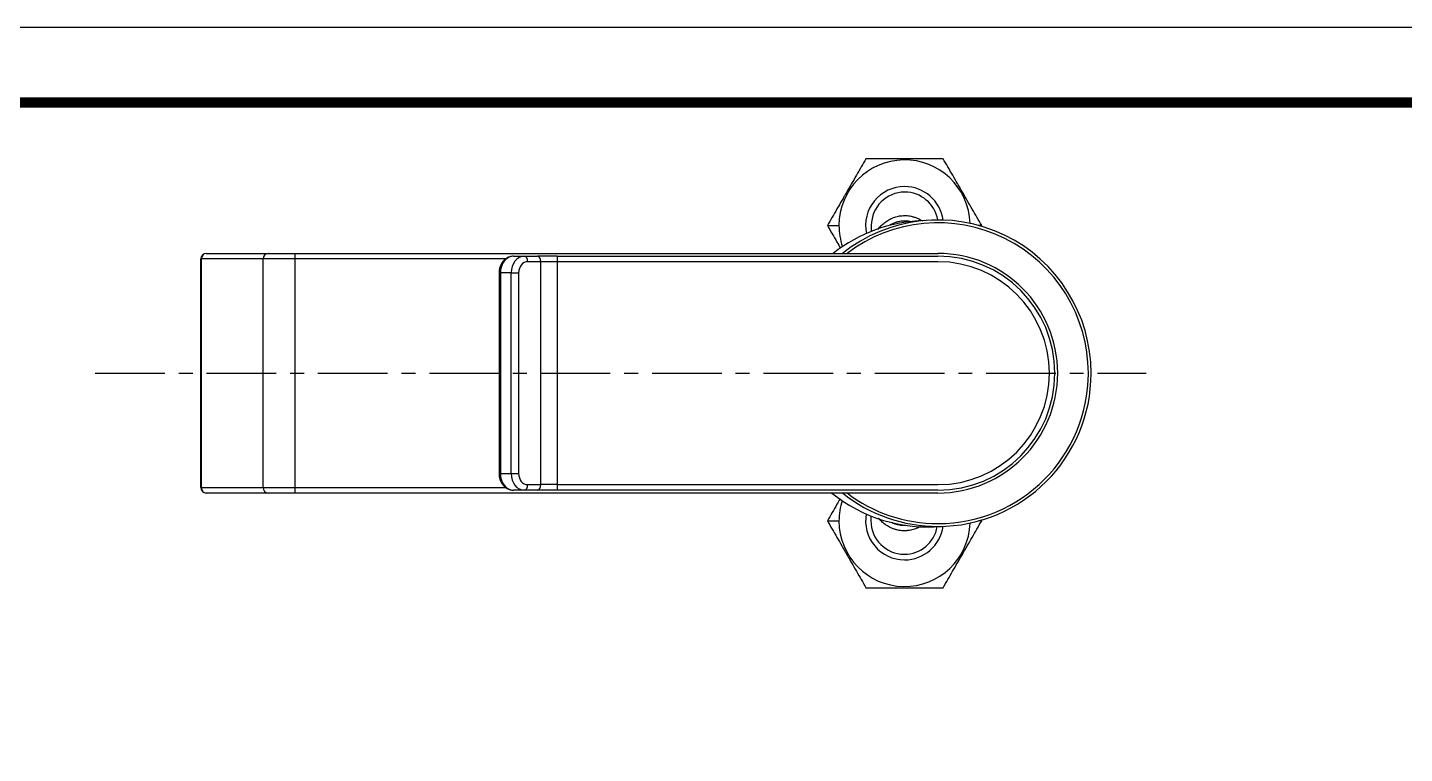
# Model space of a CAD drawing. Extents: x 0 to 790, y 0 to 579.
# Drawn here: x 373.2 to 620.5, y 448.5 to 578.8 of the extents above; entities that cross this region are included whole.
import ezdxf

# ---------------------------------------------------------------- set-up
doc = ezdxf.new("R2010")
doc.units = 0
doc.header["$LTSCALE"] = 10
doc.header["$MEASUREMENT"] = 0
doc.linetypes.add('CENTER', pattern=[2, 1.25, -0.25, 0.25, -0.25])
doc.layers.get('0').update_dxf_attribs({"linetype": 'CONTINUOUS'})
doc.layers.add('1', color=7, linetype='CONTINUOUS')

msp = doc.modelspace()

# ---------------------------------------------------------------- linework, layer by layer
at = {"lineweight": -3, "ltscale": 0.5}
msp.add_lwpolyline([(0, 0), (789.88, 0), (789.88, 578.76), (0, 578.76)], close=True, dxfattribs=at)
at = {"color": 5, "linetype": 'ByBlock', "lineweight": -3, "const_width": 1.82}
msp.add_lwpolyline([(12.7, 24.78), (777.1, 24.78), (777.1, 565.32), (12.7, 565.32)], close=True, dxfattribs=at)
at = {"layer": '1', "color": 7, "linetype": 'Continuous', "lineweight": -3}
for p, q in [((516.86, 543.23), (518.94, 543.23)), ((524.75, 543.23), (524.75, 542.18)), ((544.57, 543.23), (544.07, 543.23)), ((404.32, 496.23), (404.32, 537.23)), ((404.32, 537.23), (404.42, 537.23)), ((404.42, 537.23), (404.42, 496.23)), ((415.52, 537.23), (404.42, 537.23)), ((405.31, 538.23), (416.41, 538.23)), ((421.28, 537.23), (415.52, 537.23)), ((416.41, 538.23), (421.28, 538.23)), ((421.28, 538.23), (536.72, 538.23)), ((459.06, 537.23), (421.28, 537.23)), ((460.51, 537.73), (462.44, 537.73)), ((462.44, 537.73), (464.8, 537.73)), ((465.39, 536.73), (463.03, 536.73)), ((468.36, 537.73), (464.8, 537.73)), ((468.36, 536.73), (465.39, 536.73)), ((468.36, 537.73), (536.72, 537.73)), ((536.72, 536.73), (468.36, 536.73)), ((536.72, 538.1), (536.72, 538.23)), ((457.9, 534.73), (457.9, 498.73)), ((461.42, 534.73), (461.42, 498.73)), ((404.32, 496.23), (404.42, 496.23)), ((404.42, 496.23), (415.52, 496.23)), ((416.41, 495.23), (405.31, 495.23)), ((415.52, 496.23), (421.28, 496.23)), ((421.28, 495.23), (416.41, 495.23)), ((421.28, 496.23), (459.08, 496.23)), ((536.72, 495.23), (421.28, 495.23)), ((462.44, 495.73), (460.51, 495.73)), ((464.8, 495.73), (462.44, 495.73)), ((463.03, 496.73), (465.39, 496.73)), ((468.36, 495.73), (464.8, 495.73)), ((468.36, 496.73), (465.39, 496.73)), ((468.36, 496.73), (536.72, 496.73)), ((536.72, 495.73), (468.36, 495.73)), ((516.86, 490.23), (518.94, 490.23)), ((524.68, 491.11), (524.68, 490.23)), ((544.57, 490.23), (544.07, 490.23))]:
    msp.add_line(p, q, dxfattribs=at)
at = {"layer": '1', "color": 8, "linetype": 'Continuous', "lineweight": -3}
for p, q in [((415.52, 496.23), (415.52, 537.23)), ((421.28, 537.23), (421.28, 538.23)), ((421.28, 496.23), (421.28, 537.23)), ((465.39, 496.73), (465.39, 536.73)), ((468.36, 537.73), (468.36, 536.73)), ((468.36, 536.73), (468.36, 496.73)), ((457.9, 534.73), (458.13, 534.73)), ((460.06, 534.73), (458.13, 534.73)), ((458.13, 534.73), (458.13, 498.73)), ((460.06, 534.73), (461.42, 534.73)), ((460.06, 498.73), (460.06, 534.73)), ((457.9, 498.73), (458.13, 498.73)), ((458.13, 498.73), (460.06, 498.73)), ((460.06, 498.73), (461.42, 498.73)), ((421.28, 495.23), (421.28, 496.23)), ((468.36, 496.73), (468.36, 495.73))]:
    msp.add_line(p, q, dxfattribs=at)
at = {"layer": '1', "color": 1, "linetype": 'CENTER', "lineweight": -3}
msp.add_line((385.38, 516.73), (574.12, 516.73), dxfattribs=at)
at = {"layer": '1', "color": 7, "linetype": 'Continuous', "lineweight": -3}
for centre, radius, start, end in [((530.72, 543.23), 11.78, 1.89, 180), ((530.72, 543.23), 7, 90, 191.7), ((530.75, 543.23), 6, 90, 180), ((530.72, 543.23), 7, 8.0803, 90), ((530.75, 543.23), 6, 9.5948, 90), ((534.92, 516.63), 27.5, 91.3012, 128.2367), ((536.72, 516.73), 27.5, 0, 128.5706), ((530.72, 543.23), 11.78, 180, 198.7453), ((536.72, 516.73), 27, 0, 127.2206), ((536.72, 516.73), 21.5, 270, 90), ((536.72, 516.73), 21, 270, 90), ((536.72, 516.73), 20, 270, 90), ((536.72, 516.73), 27, 270, 0), ((536.72, 516.73), 27.5, 270, 0), ((534.92, 516.63), 27.5, 231.0962, 275.0586), ((536.72, 516.73), 27.5, 231.4237, 270), ((536.72, 516.73), 27, 232.7738, 270), ((530.72, 490.23), 11.78, 162.0928, 180), ((530.72, 490.23), 11.78, 180, 358.11), ((530.72, 490.23), 7, 169.8356, 270), ((530.68, 490.23), 6, 180, 270), ((530.68, 490.23), 6, 270, 349.9313), ((530.72, 490.23), 7, 270, 352.0884)]:
    msp.add_arc(centre, radius, start, end, dxfattribs=at)
for centre, major_axis, ratio, start_param, end_param in [((405.31, 537.23), (0, -1), 0.984808, 3.141593, 4.712389), ((405.31, 537.23), (0, -1), 0.885427, 3.141593, 4.712389), ((463.03, 534.73), (0, -2), 0.805877, 3.141593, 4.712389), ((463.03, 498.73), (0, -2), 0.805877, 4.712389, 6.283185), ((405.31, 496.23), (0, -1), 0.984808, 4.712389, 6.283185), ((405.31, 496.23), (0, -1), 0.885427, 4.712389, 6.283185)]:
    msp.add_ellipse(centre, major_axis=major_axis, ratio=ratio, start_param=start_param, end_param=end_param, dxfattribs=at)
at = {"layer": '1', "color": 8, "linetype": 'Continuous', "lineweight": -3}
for centre, major_axis, ratio, start_param, end_param in [((416.41, 537.23), (0, -1), 0.885427, 3.141593, 4.712389), ((460.51, 534.73), (0, -3), 0.792599, 3.141593, 4.712389), ((462.44, 534.73), (0, -3), 0.792599, 3.141593, 4.712389), ((462.44, 536.73), (0, 1), 0.594178, 4.712389, 6.283185), ((464.8, 536.73), (0, 1), 0.594178, 4.712389, 6.283185), ((460.51, 498.73), (0, -3), 0.792599, 4.712389, 6.283185), ((462.44, 498.73), (0, -3), 0.792599, 4.712389, 6.283185), ((416.41, 496.23), (0, -1), 0.885427, 4.712389, 6.283185), ((462.44, 496.73), (0, 1), 0.594178, 3.141593, 4.712389), ((464.8, 496.73), (0, 1), 0.594178, 3.141593, 4.712389)]:
    msp.add_ellipse(centre, major_axis=major_axis, ratio=ratio, start_param=start_param, end_param=end_param, dxfattribs=at)
at = {"layer": '1', "color": 7, "linetype": 'Continuous', "lineweight": -3}
for points, knots in [([(523.79, 555.23), (523.22, 554.25), (522.65, 553.26), (521.79, 551.77), (521.5, 551.27), (520.92, 550.26), (520.63, 549.75), (520.26, 549.12), (520.18, 548.99), (520.07, 548.8), (520.04, 548.73), (519.96, 548.6), (519.78, 548.28), (519.59, 547.97), (519.16, 547.21), (518.87, 546.7), (518.29, 545.7), (518, 545.2), (517.43, 544.21), (517.14, 543.72), (516.86, 543.23)], [0, 0, 0, 0, 0.25, 0.25, 0.375, 0.375, 0.5, 0.5, 0.53125, 0.53125, 0.546875, 0.546875, 0.5625, 0.625, 0.625, 0.75, 0.75, 0.875, 0.875, 1, 1, 1, 1]), ([(537.65, 555.23), (536.51, 555.23), (535.38, 555.23), (533.65, 555.23), (533.07, 555.23), (531.9, 555.23), (531.32, 555.23), (530.58, 555.23), (530.44, 555.23), (530.21, 555.23), (530.14, 555.23), (529.99, 555.23), (529.62, 555.23), (529.26, 555.23), (528.38, 555.23), (527.8, 555.23), (526.64, 555.23), (526.07, 555.23), (524.92, 555.23), (524.35, 555.23), (523.79, 555.23)], [0, 0, 0, 0, 0.25, 0.25, 0.375, 0.375, 0.5, 0.5, 0.53125, 0.53125, 0.546875, 0.546875, 0.5625, 0.625, 0.625, 0.75, 0.75, 0.875, 0.875, 1, 1, 1, 1]), ([(544.57, 543.23), (544.01, 544.21), (543.44, 545.2), (542.57, 546.69), (542.28, 547.19), (541.7, 548.2), (541.41, 548.71), (541.04, 549.35), (540.97, 549.48), (540.86, 549.67), (540.82, 549.73), (540.75, 549.86), (540.56, 550.18), (540.38, 550.5), (539.94, 551.26), (539.65, 551.76), (539.07, 552.76), (538.79, 553.26), (538.21, 554.25), (537.93, 554.74), (537.65, 555.23)], [0, 0, 0, 0, 0.25, 0.25, 0.375, 0.375, 0.5, 0.5, 0.53125, 0.53125, 0.546875, 0.546875, 0.5625, 0.625, 0.625, 0.75, 0.75, 0.875, 0.875, 1, 1, 1, 1]), ([(525.9, 542.53), (525.93, 542.58), (525.97, 542.62), (526.1, 542.78), (526.2, 542.89), (526.36, 543.05), (526.41, 543.1), (526.49, 543.18), (526.52, 543.21), (526.57, 543.26), (526.6, 543.29), (526.74, 543.42), (526.85, 543.52), (527.09, 543.71), (527.21, 543.8), (527.45, 543.98), (527.58, 544.06), (527.84, 544.22), (527.97, 544.3), (528.14, 544.38), (528.18, 544.4), (528.25, 544.43), (528.35, 544.48), (528.45, 544.53), (528.66, 544.62), (528.81, 544.67), (529.09, 544.77), (529.24, 544.81), (529.53, 544.89), (529.68, 544.92), (529.87, 544.95), (529.91, 544.95), (529.98, 544.97), (530.02, 544.97), (530.14, 544.98), (530.21, 544.99), (530.44, 545.01), (530.6, 545.02), (530.75, 545.02)], [0, 0, 0, 0, 0.033816, 0.033816, 0.114332, 0.114332, 0.154589, 0.154589, 0.174718, 0.174718, 0.194847, 0.194847, 0.275362, 0.275362, 0.355878, 0.355878, 0.436393, 0.436393, 0.516908, 0.516908, 0.537037, 0.537037, 0.557166, 0.597424, 0.597424, 0.677939, 0.677939, 0.758454, 0.758454, 0.838969, 0.838969, 0.859098, 0.859098, 0.879227, 0.879227, 0.919485, 0.919485, 1, 1, 1, 1]), ([(530.75, 544.03), (530.46, 544.03), (530.17, 544), (529.75, 543.93), (529.61, 543.9), (529.41, 543.85), (529.3, 543.82), (529.2, 543.79), (529.13, 543.77), (529.1, 543.76), (528.93, 543.7), (528.79, 543.65), (528.53, 543.53), (528.4, 543.47), (528.2, 543.36), (528.12, 543.32), (528.04, 543.27)], [0, 0, 0, 0, 0.300797, 0.300797, 0.451196, 0.451196, 0.526395, 0.563995, 0.563995, 0.601594, 0.601594, 0.751993, 0.751993, 0.902391, 0.902391, 1, 1, 1, 1]), ([(530.75, 545.02), (530.9, 545.02), (531.21, 545.01), (531.51, 544.97), (531.81, 544.92), (531.96, 544.89), (532.19, 544.83), (532.26, 544.81), (532.41, 544.77), (532.48, 544.74), (532.7, 544.67), (532.84, 544.62), (533.12, 544.5), (533.26, 544.43), (533.53, 544.29), (533.67, 544.22), (533.84, 544.11), (533.89, 544.08), (533.94, 544.05)], [0, 0, 0, 0, 0.135833, 0.271665, 0.271665, 0.407498, 0.407498, 0.475414, 0.475414, 0.543331, 0.543331, 0.679163, 0.679163, 0.814996, 0.814996, 0.950829, 0.950829, 1, 1, 1, 1]), ([(531.68, 543.94), (531.66, 543.95), (531.64, 543.95), (531.58, 543.96), (531.54, 543.97), (531.47, 543.98), (531.36, 543.99), (531.26, 544), (531.04, 544.02), (530.89, 544.03), (530.75, 544.03)], [0, 0, 0, 0, 0.075785, 0.075785, 0.191312, 0.191312, 0.306839, 0.537893, 0.537893, 1, 1, 1, 1]), ([(516.86, 543.23), (517.43, 542.25), (518, 541.26), (518.79, 539.89), (519, 539.52), (519.22, 539.14)], [0, 0, 0, 0, 0.727868, 0.727868, 1, 1, 1, 1]), ([(460.51, 537.73), (460.37, 537.73), (460.05, 537.7), (459.55, 537.55), (459.05, 537.25), (458.61, 536.83), (458.26, 536.32), (458.02, 535.72), (457.91, 535.18), (457.9, 534.85), (457.9, 534.73)], [0, 0, 0, 0, 0.094284, 0.229492, 0.364473, 0.500943, 0.639931, 0.781485, 0.925041, 1, 1, 1, 1]), ([(457.9, 498.73), (457.9, 498.6), (457.92, 498.25), (458.04, 497.67), (458.31, 497.06), (458.69, 496.53), (459.18, 496.12), (459.73, 495.84), (460.19, 495.74), (460.45, 495.73), (460.51, 495.73)], [0, 0, 0, 0, 0.085665, 0.23174, 0.378994, 0.526676, 0.673487, 0.817717, 0.958286, 1, 1, 1, 1]), ([(519.13, 494.16), (518.94, 493.84), (518.76, 493.52), (518.29, 492.7), (518, 492.2), (517.43, 491.21), (517.14, 490.72), (516.86, 490.23)], [0, 0, 0, 0, 0.24023, 0.24023, 0.620115, 0.620115, 1, 1, 1, 1]), ([(516.86, 490.23), (517.43, 489.25), (518, 488.26), (518.86, 486.77), (519.15, 486.27), (519.73, 485.26), (520.02, 484.75), (520.39, 484.12), (520.47, 483.99), (520.58, 483.8), (520.61, 483.73), (520.69, 483.6), (520.87, 483.28), (521.05, 482.97), (521.49, 482.21), (521.78, 481.7), (522.36, 480.7), (522.65, 480.2), (523.22, 479.21), (523.5, 478.72), (523.79, 478.23)], [0, 0, 0, 0, 0.25, 0.25, 0.375, 0.375, 0.5, 0.5, 0.53125, 0.53125, 0.546875, 0.546875, 0.5625, 0.625, 0.625, 0.75, 0.75, 0.875, 0.875, 1, 1, 1, 1]), ([(530.68, 488.44), (530.53, 488.44), (530.22, 488.46), (529.92, 488.49), (529.62, 488.55), (529.47, 488.58), (529.25, 488.63), (529.17, 488.65), (529.02, 488.7), (528.95, 488.72), (528.73, 488.79), (528.59, 488.85), (528.31, 488.97), (528.17, 489.03), (527.9, 489.17), (527.77, 489.25), (527.57, 489.37), (527.51, 489.41), (527.41, 489.47), (527.38, 489.49), (527.32, 489.54), (527.28, 489.56), (527.13, 489.67), (527.01, 489.76), (526.77, 489.96), (526.66, 490.06), (526.44, 490.26), (526.33, 490.37), (526.2, 490.51), (526.18, 490.54), (526.12, 490.59), (526.1, 490.62), (526.07, 490.66), (526.06, 490.66)], [0, 0, 0, 0, 0.086655, 0.17331, 0.17331, 0.259965, 0.259965, 0.303293, 0.303293, 0.34662, 0.34662, 0.433276, 0.433276, 0.519931, 0.519931, 0.606586, 0.606586, 0.649913, 0.649913, 0.671577, 0.671577, 0.693241, 0.693241, 0.779896, 0.779896, 0.866551, 0.866551, 0.953206, 0.953206, 0.97487, 0.97487, 0.996534, 1, 1, 1, 1]), ([(528.36, 489.98), (528.57, 489.88), (528.77, 489.8), (529.26, 489.63), (529.53, 489.56), (529.85, 489.5), (529.89, 489.5), (529.96, 489.49), (530.07, 489.47), (530.18, 489.46), (530.39, 489.44), (530.54, 489.43), (530.68, 489.43)], [0, 0, 0, 0, 0.282768, 0.282768, 0.641384, 0.641384, 0.686211, 0.686211, 0.731038, 0.820692, 0.820692, 1, 1, 1, 1]), ([(537.65, 478.23), (538.21, 479.21), (538.78, 480.2), (539.64, 481.69), (539.93, 482.19), (540.52, 483.2), (540.81, 483.71), (541.18, 484.35), (541.25, 484.47), (541.36, 484.67), (541.4, 484.73), (541.47, 484.86), (541.66, 485.18), (541.84, 485.5), (542.28, 486.26), (542.57, 486.76), (543.15, 487.76), (543.43, 488.26), (544, 489.25), (544.29, 489.74), (544.57, 490.23)], [0, 0, 0, 0, 0.25, 0.25, 0.375, 0.375, 0.5, 0.5, 0.53125, 0.53125, 0.546875, 0.546875, 0.5625, 0.625, 0.625, 0.75, 0.75, 0.875, 0.875, 1, 1, 1, 1]), ([(533.57, 489.23), (533.49, 489.19), (533.41, 489.14), (533.29, 489.08), (533.26, 489.06), (533.19, 489.03), (533.08, 488.98), (532.98, 488.93), (532.77, 488.84), (532.63, 488.79), (532.34, 488.69), (532.19, 488.65), (531.9, 488.58), (531.75, 488.55), (531.56, 488.51), (531.53, 488.51), (531.45, 488.5), (531.41, 488.49), (531.3, 488.48), (531.22, 488.47), (530.99, 488.45), (530.84, 488.44), (530.68, 488.44)], [0, 0, 0, 0, 0.092696, 0.092696, 0.1305, 0.1305, 0.168305, 0.243913, 0.243913, 0.395131, 0.395131, 0.546348, 0.546348, 0.697565, 0.697565, 0.73537, 0.73537, 0.773174, 0.773174, 0.848783, 0.848783, 1, 1, 1, 1]), ([(523.79, 478.23), (524.92, 478.23), (526.06, 478.23), (527.79, 478.23), (528.36, 478.23), (529.53, 478.23), (530.11, 478.23), (530.85, 478.23), (531, 478.23), (531.22, 478.23), (531.29, 478.23), (531.44, 478.23), (531.81, 478.23), (532.18, 478.23), (533.06, 478.23), (533.64, 478.23), (534.79, 478.23), (535.37, 478.23), (536.51, 478.23), (537.08, 478.23), (537.65, 478.23)], [0, 0, 0, 0, 0.25, 0.25, 0.375, 0.375, 0.5, 0.5, 0.53125, 0.53125, 0.546875, 0.546875, 0.5625, 0.625, 0.625, 0.75, 0.75, 0.875, 0.875, 1, 1, 1, 1])]:
    msp.add_open_spline(points, degree=3, knots=knots, dxfattribs=at)
for points in [[(544.46, 543.04), (544.5, 543.11), (544.54, 543.17), (544.57, 543.23)], [(544.57, 490.23), (544.54, 490.28), (544.51, 490.34), (544.48, 490.39)], [(530.68, 489.43), (530.74, 489.43), (530.8, 489.44), (530.86, 489.44)]]:
    msp.add_open_spline(points, degree=3, dxfattribs=at)

doc.saveas('drawing.dxf')
